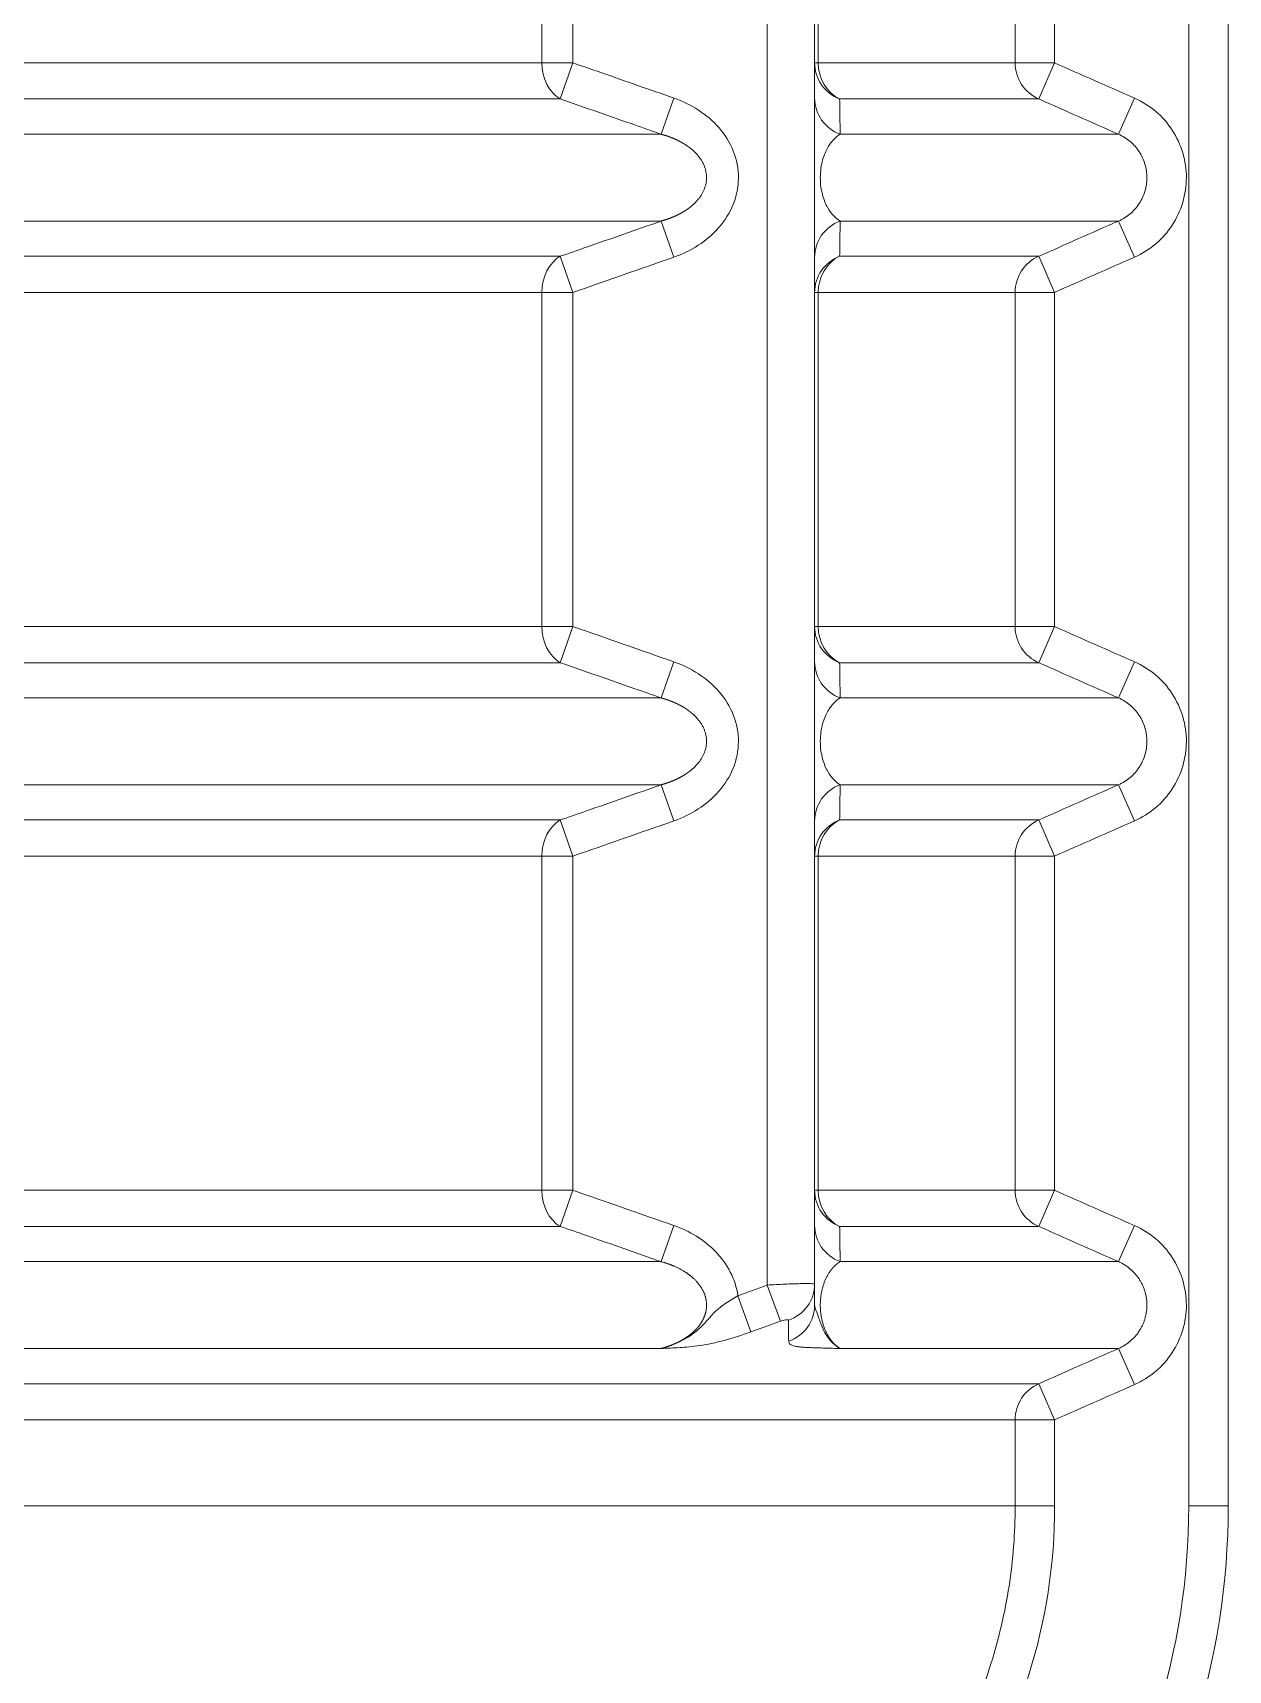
# Model space of a CAD drawing. Header units: millimetres. Extents: x 4664 to 8864, y -38 to 2932.
# Drawn here: x 8289.2 to 8328.7, y 1702.1 to 1756.3 of the extents above; entities that cross this region are included whole.
import ezdxf

# ---------------------------------------------------------------- set-up
doc = ezdxf.new("R2010")
doc.units = ezdxf.units.MM

msp = doc.modelspace()

# ---------------------------------------------------------------- linework, layer by layer
at = {"lineweight": 5}
for p, q in [((8327.424, 1707.535), (8327.424, 1870.016)), ((8328.73, 1870.016), (8328.73, 1707.535)), ((8313.483, 1862.708), (8313.483, 1714.842)), ((8315.05, 1714.873), (8315.05, 1862.677)), ((8306.03, 1755.274), (8306.03, 1766.33)), ((8307.049, 1766.33), (8307.049, 1755.274)), ((8315.17, 1766.33), (8315.17, 1755.274)), ((8321.683, 1755.274), (8321.683, 1766.33)), ((8322.988, 1766.33), (8322.988, 1755.274)), ((8307.049, 1755.274), (8270.05, 1755.274)), ((8306.637, 1754.08), (8307.049, 1755.274)), ((8322.988, 1755.274), (8315.05, 1755.274)), ((8322.988, 1755.274), (8322.461, 1754.08)), ((8270.267, 1754.08), (8306.637, 1754.08)), ((8309.972, 1752.914), (8310.393, 1754.109)), ((8322.461, 1754.08), (8315.877, 1754.08)), ((8325.629, 1754.109), (8325.102, 1752.914)), ((8258.049, 1752.914), (8309.972, 1752.914)), ((8315.894, 1752.914), (8325.102, 1752.914)), ((8253.688, 1750.041), (8309.972, 1750.041)), ((8309.972, 1750.041), (8310.393, 1748.847)), ((8315.894, 1750.041), (8325.102, 1750.041)), ((8325.629, 1748.847), (8325.102, 1750.041)), ((8306.637, 1748.876), (8254.662, 1748.876)), ((8306.637, 1748.876), (8307.049, 1747.682)), ((8315.877, 1748.876), (8322.461, 1748.876)), ((8322.988, 1747.682), (8322.461, 1748.876)), ((8253.468, 1747.682), (8307.049, 1747.682)), ((8306.03, 1736.626), (8306.03, 1747.682)), ((8307.049, 1747.682), (8307.049, 1736.626)), ((8322.988, 1747.682), (8315.05, 1747.682)), ((8315.17, 1747.682), (8315.17, 1736.626)), ((8321.683, 1736.626), (8321.683, 1747.682)), ((8322.988, 1747.682), (8322.988, 1736.626)), ((8253.468, 1736.626), (8307.049, 1736.626)), ((8306.637, 1735.431), (8307.049, 1736.626)), ((8322.988, 1736.626), (8315.05, 1736.626)), ((8322.988, 1736.626), (8322.461, 1735.431)), ((8254.662, 1735.431), (8306.637, 1735.431)), ((8309.972, 1734.266), (8310.393, 1735.46)), ((8322.461, 1735.431), (8315.877, 1735.431)), ((8325.629, 1735.46), (8325.102, 1734.266)), ((8253.688, 1734.266), (8309.972, 1734.266)), ((8315.894, 1734.266), (8325.102, 1734.266)), ((8253.688, 1731.393), (8309.972, 1731.393)), ((8309.972, 1731.393), (8310.393, 1730.198)), ((8315.894, 1731.393), (8325.102, 1731.393)), ((8325.629, 1730.198), (8325.102, 1731.393)), ((8306.637, 1730.228), (8254.662, 1730.228)), ((8306.637, 1730.228), (8307.049, 1729.033)), ((8315.877, 1730.228), (8322.461, 1730.228)), ((8322.988, 1729.033), (8322.461, 1730.228)), ((8307.049, 1729.033), (8253.468, 1729.033)), ((8306.03, 1717.977), (8306.03, 1729.033)), ((8307.049, 1729.033), (8307.049, 1717.977)), ((8322.988, 1729.033), (8315.05, 1729.033)), ((8315.17, 1729.033), (8315.17, 1717.977)), ((8321.683, 1717.977), (8321.683, 1729.033)), ((8322.988, 1729.033), (8322.988, 1717.977)), ((8307.049, 1717.977), (8253.429, 1717.977)), ((8306.637, 1716.782), (8307.049, 1717.977)), ((8322.988, 1717.977), (8315.05, 1717.977)), ((8322.988, 1717.977), (8322.461, 1716.782)), ((8306.637, 1716.782), (8254.7, 1716.782)), ((8309.972, 1715.617), (8310.393, 1716.812)), ((8315.877, 1716.782), (8322.461, 1716.782)), ((8325.629, 1716.812), (8325.102, 1715.617)), ((8254.563, 1715.617), (8309.972, 1715.617)), ((8315.894, 1715.617), (8325.102, 1715.617)), ((8312.943, 1713.292), (8312.509, 1714.487)), ((8313.919, 1713.647), (8313.483, 1714.842)), ((8257.877, 1712.744), (8309.972, 1712.744)), ((8315.894, 1712.744), (8325.102, 1712.744)), ((8325.629, 1711.55), (8325.102, 1712.744)), ((8322.461, 1711.579), (8261.691, 1711.579)), ((8322.988, 1710.384), (8322.461, 1711.579)), ((8260.794, 1710.384), (8322.988, 1710.384)), ((8321.683, 1707.535), (8321.683, 1710.384)), ((8322.988, 1710.384), (8322.988, 1707.535)), ((8322.988, 1707.535), (8260.794, 1707.535)), ((8327.424, 1707.535), (8328.73, 1707.535))]:
    msp.add_line(p, q, dxfattribs=at)
for radius in [23.071, 24.377]:
    msp.add_arc((8304.353, 1707.535), radius, 290.0316, 0, dxfattribs=at)
at = {"lineweight": 5, "extrusion": (0, 0, -1)}
for centre, major_axis, ratio, start_param, end_param in [((8307.049, 1755.274), (0, 1.306), 0.780444, 3.557424, 4.712389), ((8316.356, 1755.274), (-1.306, 0), 0.98331, 5.087935, 6.283185), ((8316.356, 1755.274), (0, -1.306), 0.907984, 0.415831, 1.570796), ((8322.988, 1755.274), (0, -1.306), 0.998861, 0.415831, 1.570796), ((8316.356, 1754.109), (-1.306, 0), 0.978111, 5.074213, 6.283185), ((8316.356, 1748.847), (-1.306, 0), 0.978111, 0, 1.208972), ((8307.049, 1747.682), (0, 1.306), 0.780444, 4.712389, 5.867354), ((8316.356, 1747.682), (-1.306, 0), 0.98331, 0, 1.19525), ((8316.356, 1747.682), (0, -1.306), 0.907984, 1.570796, 2.725761), ((8322.988, 1747.682), (0, -1.306), 0.998861, 1.570796, 2.725761), ((8307.049, 1736.626), (0, 1.306), 0.780444, 3.557424, 4.712389), ((8316.356, 1736.626), (-1.306, 0), 0.98331, 5.087935, 6.283185), ((8316.356, 1736.626), (0, -1.306), 0.907984, 0.415831, 1.570796), ((8322.988, 1736.626), (0, -1.306), 0.998861, 0.415831, 1.570796), ((8316.356, 1735.46), (-1.306, 0), 0.978111, 5.074213, 6.283185), ((8316.356, 1730.198), (-1.306, 0), 0.978111, 0, 1.208972), ((8307.049, 1729.033), (0, 1.306), 0.780444, 4.712389, 5.867354), ((8316.356, 1729.033), (-1.306, 0), 0.98331, 0, 1.19525), ((8316.356, 1729.033), (0, -1.306), 0.907984, 1.570796, 2.725761), ((8322.988, 1729.033), (0, -1.306), 0.998861, 1.570796, 2.725761), ((8307.049, 1717.977), (0, -1.306), 0.780444, 0.415831, 1.570796), ((8316.356, 1717.977), (-1.306, 0), 0.98331, 5.087935, 6.283185), ((8316.356, 1717.977), (0, 1.306), 0.907984, 3.557424, 4.712389), ((8322.988, 1717.977), (0, 1.306), 0.998861, 3.557424, 4.712389), ((8316.356, 1716.812), (-1.306, 0), 0.978111, 5.074213, 6.283185), ((8313.744, 1714.873), (-1.306, 0), 0.971, 3.141593, 4.370438), ((8313.744, 1714.179), (-1.306, 0), 0.973612, 3.141593, 4.362978), ((8322.988, 1710.384), (0, 1.306), 0.998861, 4.712389, 5.867354)]:
    msp.add_ellipse(centre, major_axis=major_axis, ratio=ratio, start_param=start_param, end_param=end_param, dxfattribs=at)
at = {"lineweight": 5}
for points in [[(8310.393, 1754.109), (8309.279, 1754.501), (8308.165, 1754.89), (8307.049, 1755.274)], [(8322.988, 1755.274), (8323.868, 1754.886), (8324.749, 1754.498), (8325.629, 1754.109)], [(8325.102, 1752.914), (8324.222, 1753.303), (8323.341, 1753.691), (8322.461, 1754.08)], [(8322.461, 1748.876), (8323.341, 1749.265), (8324.222, 1749.653), (8325.102, 1750.041)], [(8307.049, 1747.682), (8308.165, 1748.066), (8309.279, 1748.455), (8310.393, 1748.847)], [(8325.629, 1748.847), (8324.749, 1748.458), (8323.868, 1748.07), (8322.988, 1747.682)], [(8310.393, 1735.46), (8309.279, 1735.853), (8308.165, 1736.241), (8307.049, 1736.626)], [(8322.988, 1736.626), (8323.868, 1736.237), (8324.749, 1735.849), (8325.629, 1735.46)], [(8325.102, 1734.266), (8324.222, 1734.654), (8323.341, 1735.043), (8322.461, 1735.431)], [(8322.461, 1730.228), (8323.341, 1730.616), (8324.222, 1731.004), (8325.102, 1731.393)], [(8307.049, 1729.033), (8308.165, 1729.418), (8309.279, 1729.806), (8310.393, 1730.198)], [(8325.629, 1730.198), (8324.749, 1729.81), (8323.868, 1729.421), (8322.988, 1729.033)], [(8307.049, 1717.977), (8308.165, 1717.592), (8309.279, 1717.204), (8310.393, 1716.812)], [(8325.629, 1716.812), (8324.749, 1717.2), (8323.868, 1717.589), (8322.988, 1717.977)], [(8322.461, 1716.782), (8323.341, 1716.394), (8324.222, 1716.006), (8325.102, 1715.617)], [(8312.509, 1714.487), (8312.834, 1714.605), (8313.158, 1714.723), (8313.483, 1714.842)], [(8315.05, 1714.873), (8315.05, 1714.636), (8315.05, 1714.405), (8315.05, 1714.179)], [(8313.919, 1713.647), (8313.594, 1713.529), (8313.269, 1713.41), (8312.943, 1713.292)], [(8325.102, 1712.744), (8324.222, 1712.356), (8323.341, 1711.967), (8322.461, 1711.579)], [(8322.988, 1710.384), (8323.868, 1710.773), (8324.749, 1711.161), (8325.629, 1711.55)]]:
    msp.add_open_spline(points, degree=3, dxfattribs=at)
for points, knots in [([(8306.637, 1754.08), (8307.46, 1753.795), (8308.282, 1753.509), (8309.393, 1753.119), (8309.683, 1753.017), (8309.972, 1752.914)], [0, 0, 0, 0, 0.739335, 0.739335, 1, 1, 1, 1]), ([(8310.393, 1748.847), (8310.678, 1748.947), (8310.948, 1749.077), (8311.452, 1749.403), (8311.686, 1749.601), (8312.079, 1750.053), (8312.244, 1750.313), (8312.466, 1750.867), (8312.528, 1751.17), (8312.53, 1751.77), (8312.471, 1752.073), (8312.25, 1752.632), (8312.087, 1752.893), (8311.692, 1753.349), (8311.459, 1753.547), (8310.954, 1753.875), (8310.679, 1754.008), (8310.393, 1754.109)], [0, 0, 0, 0, 0.125, 0.125, 0.25, 0.25, 0.375, 0.375, 0.5, 0.5, 0.625, 0.625, 0.75, 0.75, 0.875, 0.875, 1, 1, 1, 1]), ([(8325.629, 1754.109), (8326.141, 1753.883), (8326.576, 1753.513), (8327.182, 1752.583), (8327.346, 1752.028), (8327.345, 1750.926), (8327.18, 1750.369), (8326.727, 1749.675), (8326.542, 1749.465), (8326.118, 1749.106), (8325.885, 1748.96), (8325.629, 1748.847)], [0, 0, 0, 0, 0.25, 0.25, 0.5, 0.5, 0.75, 0.75, 0.875, 0.875, 1, 1, 1, 1]), ([(8309.972, 1752.914), (8309.975, 1752.914), (8309.981, 1752.912), (8309.989, 1752.91), (8309.998, 1752.907), (8310.006, 1752.905), (8310.015, 1752.903), (8310.023, 1752.9), (8310.032, 1752.898), (8310.04, 1752.895), (8310.049, 1752.893), (8310.057, 1752.89), (8310.065, 1752.888), (8310.074, 1752.885), (8310.082, 1752.883), (8310.09, 1752.88), (8310.099, 1752.877), (8310.107, 1752.875), (8310.115, 1752.872), (8310.123, 1752.87), (8310.131, 1752.867), (8310.139, 1752.864), (8310.148, 1752.862), (8310.156, 1752.859), (8310.164, 1752.856), (8310.172, 1752.854), (8310.18, 1752.851), (8310.188, 1752.848), (8310.196, 1752.845), (8310.204, 1752.843), (8310.212, 1752.84), (8310.219, 1752.837), (8310.227, 1752.834), (8310.235, 1752.831), (8310.243, 1752.828), (8310.251, 1752.826), (8310.258, 1752.823), (8310.266, 1752.82), (8310.274, 1752.817), (8310.282, 1752.814), (8310.289, 1752.811), (8310.297, 1752.808), (8310.304, 1752.805), (8310.312, 1752.802), (8310.32, 1752.799), (8310.327, 1752.796), (8310.335, 1752.793), (8310.342, 1752.79), (8310.349, 1752.787), (8310.357, 1752.784), (8310.364, 1752.781), (8310.372, 1752.778), (8310.379, 1752.775), (8310.386, 1752.772), (8310.394, 1752.769), (8310.401, 1752.765), (8310.408, 1752.762), (8310.415, 1752.759), (8310.422, 1752.756), (8310.43, 1752.753), (8310.437, 1752.75), (8310.444, 1752.746), (8310.451, 1752.743), (8310.458, 1752.74), (8310.465, 1752.737), (8310.472, 1752.734), (8310.479, 1752.73), (8310.486, 1752.727), (8310.493, 1752.724), (8310.5, 1752.72), (8310.507, 1752.717), (8310.513, 1752.714), (8310.52, 1752.71), (8310.527, 1752.707), (8310.534, 1752.704), (8310.541, 1752.7), (8310.547, 1752.697), (8310.554, 1752.694), (8310.561, 1752.69), (8310.567, 1752.687), (8310.574, 1752.683), (8310.58, 1752.68), (8310.587, 1752.677), (8310.593, 1752.673), (8310.6, 1752.67), (8310.606, 1752.666), (8310.613, 1752.663), (8310.619, 1752.659), (8310.626, 1752.656), (8310.632, 1752.652), (8310.638, 1752.649), (8310.645, 1752.645), (8310.651, 1752.642), (8310.657, 1752.638), (8310.663, 1752.635), (8310.67, 1752.631), (8310.676, 1752.628), (8310.682, 1752.624), (8310.688, 1752.62), (8310.694, 1752.617), (8310.7, 1752.613), (8310.706, 1752.61), (8310.712, 1752.606), (8310.718, 1752.602), (8310.724, 1752.599), (8310.73, 1752.595), (8310.736, 1752.591), (8310.742, 1752.588), (8310.748, 1752.584), (8310.754, 1752.58), (8310.76, 1752.577), (8310.765, 1752.573), (8310.771, 1752.569), (8310.777, 1752.566), (8310.783, 1752.562), (8310.788, 1752.558), (8310.794, 1752.555), (8310.8, 1752.551), (8310.805, 1752.547), (8310.811, 1752.543), (8310.816, 1752.54), (8310.822, 1752.536), (8310.827, 1752.532), (8310.833, 1752.528), (8310.838, 1752.525), (8310.844, 1752.521), (8310.849, 1752.517), (8310.854, 1752.513), (8310.86, 1752.509), (8310.865, 1752.506), (8310.87, 1752.502), (8310.875, 1752.498), (8310.881, 1752.494), (8310.886, 1752.49), (8310.891, 1752.486), (8310.896, 1752.483), (8310.901, 1752.479), (8310.906, 1752.475), (8310.912, 1752.471), (8310.917, 1752.467), (8310.922, 1752.463), (8310.927, 1752.459), (8310.932, 1752.455), (8310.936, 1752.452), (8310.941, 1752.448), (8310.946, 1752.444), (8310.951, 1752.44), (8310.988, 1752.41), (8311.054, 1752.353), (8311.142, 1752.263), (8311.22, 1752.171), (8311.288, 1752.076), (8311.346, 1751.979), (8311.393, 1751.881), (8311.43, 1751.781), (8311.456, 1751.68), (8311.471, 1751.579), (8311.476, 1751.481), (8311.472, 1751.386), (8311.459, 1751.294), (8311.437, 1751.202), (8311.407, 1751.111), (8311.368, 1751.021), (8311.32, 1750.931), (8311.264, 1750.844), (8311.199, 1750.758), (8311.125, 1750.675), (8311.043, 1750.594), (8310.981, 1750.54), (8310.944, 1750.51), (8310.934, 1750.503), (8310.925, 1750.495), (8310.915, 1750.488), (8310.905, 1750.48), (8310.895, 1750.473), (8310.885, 1750.465), (8310.875, 1750.458), (8310.865, 1750.45), (8310.855, 1750.443), (8310.844, 1750.436), (8310.834, 1750.428), (8310.823, 1750.421), (8310.812, 1750.414), (8310.802, 1750.406), (8310.791, 1750.399), (8310.78, 1750.392), (8310.769, 1750.385), (8310.757, 1750.378), (8310.746, 1750.371), (8310.735, 1750.363), (8310.723, 1750.356), (8310.712, 1750.349), (8310.7, 1750.342), (8310.688, 1750.335), (8310.676, 1750.328), (8310.664, 1750.322), (8310.652, 1750.315), (8310.64, 1750.308), (8310.628, 1750.301), (8310.615, 1750.294), (8310.603, 1750.288), (8310.59, 1750.281), (8310.577, 1750.274), (8310.565, 1750.268), (8310.552, 1750.261), (8310.539, 1750.254), (8310.526, 1750.248), (8310.512, 1750.242), (8310.499, 1750.235), (8310.486, 1750.229), (8310.472, 1750.222), (8310.459, 1750.216), (8310.445, 1750.21), (8310.431, 1750.204), (8310.417, 1750.198), (8310.403, 1750.191), (8310.389, 1750.185), (8310.375, 1750.179), (8310.361, 1750.173), (8310.346, 1750.167), (8310.332, 1750.162), (8310.317, 1750.156), (8310.302, 1750.15), (8310.288, 1750.144), (8310.273, 1750.139), (8310.258, 1750.133), (8310.243, 1750.127), (8310.228, 1750.122), (8310.212, 1750.116), (8310.197, 1750.111), (8310.182, 1750.106), (8310.166, 1750.1), (8310.15, 1750.095), (8310.135, 1750.09), (8310.119, 1750.085), (8310.103, 1750.08), (8310.087, 1750.075), (8310.071, 1750.07), (8310.054, 1750.065), (8310.038, 1750.06), (8310.022, 1750.055), (8310.005, 1750.051), (8309.989, 1750.046), (8309.978, 1750.043), (8309.972, 1750.041)], [0, 0, 0, 0, 0.002039, 0.004073, 0.006102, 0.008127, 0.010147, 0.012163, 0.014174, 0.016181, 0.018183, 0.020181, 0.022174, 0.024162, 0.026146, 0.028125, 0.0301, 0.03207, 0.034036, 0.035997, 0.037953, 0.039905, 0.041852, 0.043795, 0.045733, 0.047667, 0.049596, 0.051521, 0.053441, 0.055357, 0.057268, 0.059174, 0.061076, 0.062974, 0.064867, 0.066755, 0.068639, 0.070518, 0.072393, 0.074263, 0.076129, 0.07799, 0.079847, 0.081699, 0.083547, 0.08539, 0.087229, 0.089063, 0.090893, 0.092718, 0.094539, 0.096355, 0.098167, 0.099974, 0.101777, 0.103575, 0.105369, 0.107158, 0.108943, 0.110723, 0.112499, 0.11427, 0.116037, 0.1178, 0.119558, 0.121311, 0.12306, 0.124805, 0.126545, 0.128281, 0.130012, 0.131739, 0.133461, 0.135179, 0.136892, 0.138601, 0.140306, 0.142006, 0.143702, 0.145393, 0.14708, 0.148763, 0.150441, 0.152114, 0.153784, 0.155449, 0.157109, 0.158765, 0.160417, 0.162064, 0.163707, 0.165345, 0.16698, 0.168609, 0.170235, 0.171856, 0.173472, 0.175085, 0.176693, 0.178296, 0.179895, 0.18149, 0.183081, 0.184667, 0.186249, 0.187826, 0.189399, 0.190968, 0.192533, 0.194093, 0.195649, 0.197201, 0.198748, 0.200291, 0.20183, 0.203364, 0.204894, 0.20642, 0.207942, 0.209459, 0.210972, 0.212481, 0.213985, 0.215485, 0.216982, 0.218473, 0.219961, 0.221444, 0.222923, 0.224398, 0.225869, 0.227335, 0.228797, 0.230255, 0.231709, 0.233159, 0.234604, 0.236045, 0.237482, 0.238915, 0.240344, 0.241769, 0.243189, 0.244605, 0.246018, 0.247426, 0.248829, 0.250229, 0.279528, 0.307612, 0.334557, 0.360447, 0.385382, 0.40947, 0.432836, 0.455616, 0.477954, 0.500009, 0.520088, 0.540394, 0.561045, 0.582154, 0.603826, 0.626159, 0.64924, 0.673149, 0.697957, 0.723726, 0.750512, 0.753234, 0.755971, 0.758723, 0.761492, 0.764276, 0.767076, 0.769891, 0.772722, 0.77557, 0.778433, 0.781312, 0.784207, 0.787118, 0.790045, 0.792989, 0.795948, 0.798924, 0.801915, 0.804923, 0.807948, 0.810988, 0.814045, 0.817118, 0.820208, 0.823313, 0.826436, 0.829575, 0.83273, 0.835902, 0.83909, 0.842295, 0.845516, 0.848754, 0.852009, 0.85528, 0.858568, 0.861873, 0.865195, 0.868533, 0.871888, 0.875259, 0.878648, 0.882053, 0.885475, 0.888914, 0.89237, 0.895843, 0.899333, 0.902839, 0.906363, 0.909903, 0.913461, 0.917035, 0.920627, 0.924235, 0.927861, 0.931504, 0.935163, 0.93884, 0.942534, 0.946245, 0.949973, 0.953718, 0.95748, 0.96126, 0.965056, 0.96887, 0.972701, 0.976549, 0.980415, 0.984297, 0.988197, 0.992114, 0.996048, 1, 1, 1, 1]), ([(8315.894, 1752.914), (8315.822, 1752.87), (8315.752, 1752.815), (8315.649, 1752.708), (8315.615, 1752.668), (8315.548, 1752.579), (8315.515, 1752.529), (8315.452, 1752.419), (8315.422, 1752.358), (8315.364, 1752.222), (8315.338, 1752.146), (8315.292, 1751.982), (8315.272, 1751.89), (8315.245, 1751.693), (8315.237, 1751.586), (8315.237, 1751.375), (8315.244, 1751.268), (8315.272, 1751.071), (8315.291, 1750.978), (8315.337, 1750.812), (8315.364, 1750.736), (8315.421, 1750.6), (8315.451, 1750.539), (8315.545, 1750.374), (8315.613, 1750.285), (8315.752, 1750.141), (8315.822, 1750.085), (8315.894, 1750.041)], [0, 0, 0, 0, 0.125, 0.125, 0.1875, 0.1875, 0.25, 0.25, 0.3125, 0.3125, 0.375, 0.375, 0.4375, 0.4375, 0.5, 0.5, 0.5625, 0.5625, 0.625, 0.625, 0.6875, 0.6875, 0.75, 0.75, 0.875, 0.875, 1, 1, 1, 1]), ([(8325.102, 1750.041), (8325.242, 1750.103), (8325.37, 1750.183), (8325.543, 1750.33), (8325.598, 1750.384), (8325.698, 1750.497), (8325.744, 1750.557), (8325.826, 1750.683), (8325.864, 1750.75), (8325.927, 1750.887), (8325.954, 1750.958), (8326.018, 1751.174), (8326.041, 1751.327), (8326.041, 1751.553), (8326.035, 1751.628), (8326.014, 1751.778), (8325.997, 1751.853), (8325.954, 1751.997), (8325.928, 1752.068), (8325.864, 1752.204), (8325.827, 1752.272), (8325.703, 1752.462), (8325.603, 1752.575), (8325.37, 1752.773), (8325.242, 1752.853), (8325.102, 1752.914)], [0, 0, 0, 0, 0.125, 0.125, 0.1875, 0.1875, 0.25, 0.25, 0.3125, 0.3125, 0.375, 0.375, 0.5, 0.5, 0.5625, 0.5625, 0.625, 0.625, 0.6875, 0.6875, 0.75, 0.75, 0.875, 0.875, 1, 1, 1, 1]), ([(8309.972, 1750.041), (8309.151, 1749.752), (8308.329, 1749.464), (8307.217, 1749.077), (8306.927, 1748.976), (8306.637, 1748.876)], [0, 0, 0, 0, 0.739335, 0.739335, 1, 1, 1, 1]), ([(8306.637, 1735.431), (8307.46, 1735.147), (8308.282, 1734.86), (8309.393, 1734.47), (8309.683, 1734.368), (8309.972, 1734.266)], [0, 0, 0, 0, 0.739335, 0.739335, 1, 1, 1, 1]), ([(8310.393, 1730.198), (8310.678, 1730.299), (8310.948, 1730.429), (8311.452, 1730.755), (8311.686, 1730.952), (8312.079, 1731.404), (8312.244, 1731.665), (8312.466, 1732.218), (8312.528, 1732.522), (8312.53, 1733.121), (8312.471, 1733.425), (8312.25, 1733.984), (8312.087, 1734.245), (8311.692, 1734.701), (8311.459, 1734.898), (8310.954, 1735.227), (8310.679, 1735.36), (8310.393, 1735.46)], [0, 0, 0, 0, 0.125, 0.125, 0.25, 0.25, 0.375, 0.375, 0.5, 0.5, 0.625, 0.625, 0.75, 0.75, 0.875, 0.875, 1, 1, 1, 1]), ([(8325.629, 1735.46), (8326.141, 1735.235), (8326.576, 1734.864), (8327.182, 1733.934), (8327.346, 1733.38), (8327.345, 1732.277), (8327.18, 1731.72), (8326.727, 1731.026), (8326.542, 1730.817), (8326.118, 1730.457), (8325.885, 1730.311), (8325.629, 1730.198)], [0, 0, 0, 0, 0.25, 0.25, 0.5, 0.5, 0.75, 0.75, 0.875, 0.875, 1, 1, 1, 1]), ([(8309.972, 1734.266), (8309.975, 1734.265), (8309.981, 1734.264), (8309.989, 1734.261), (8309.998, 1734.259), (8310.006, 1734.256), (8310.015, 1734.254), (8310.023, 1734.252), (8310.032, 1734.249), (8310.04, 1734.247), (8310.049, 1734.244), (8310.057, 1734.242), (8310.065, 1734.239), (8310.074, 1734.237), (8310.082, 1734.234), (8310.09, 1734.231), (8310.099, 1734.229), (8310.107, 1734.226), (8310.115, 1734.224), (8310.123, 1734.221), (8310.131, 1734.218), (8310.139, 1734.216), (8310.148, 1734.213), (8310.156, 1734.21), (8310.164, 1734.208), (8310.172, 1734.205), (8310.18, 1734.202), (8310.188, 1734.199), (8310.196, 1734.197), (8310.204, 1734.194), (8310.212, 1734.191), (8310.219, 1734.188), (8310.227, 1734.186), (8310.235, 1734.183), (8310.243, 1734.18), (8310.251, 1734.177), (8310.258, 1734.174), (8310.266, 1734.171), (8310.274, 1734.168), (8310.282, 1734.165), (8310.289, 1734.162), (8310.297, 1734.16), (8310.304, 1734.157), (8310.312, 1734.154), (8310.32, 1734.151), (8310.327, 1734.148), (8310.335, 1734.145), (8310.342, 1734.142), (8310.349, 1734.139), (8310.357, 1734.135), (8310.364, 1734.132), (8310.372, 1734.129), (8310.379, 1734.126), (8310.386, 1734.123), (8310.394, 1734.12), (8310.401, 1734.117), (8310.408, 1734.114), (8310.415, 1734.111), (8310.422, 1734.107), (8310.43, 1734.104), (8310.437, 1734.101), (8310.444, 1734.098), (8310.451, 1734.095), (8310.458, 1734.091), (8310.465, 1734.088), (8310.472, 1734.085), (8310.479, 1734.082), (8310.486, 1734.078), (8310.493, 1734.075), (8310.5, 1734.072), (8310.507, 1734.069), (8310.513, 1734.065), (8310.52, 1734.062), (8310.527, 1734.059), (8310.534, 1734.055), (8310.541, 1734.052), (8310.547, 1734.048), (8310.554, 1734.045), (8310.561, 1734.042), (8310.567, 1734.038), (8310.574, 1734.035), (8310.58, 1734.031), (8310.587, 1734.028), (8310.593, 1734.025), (8310.6, 1734.021), (8310.606, 1734.018), (8310.613, 1734.014), (8310.619, 1734.011), (8310.626, 1734.007), (8310.632, 1734.004), (8310.638, 1734), (8310.645, 1733.997), (8310.651, 1733.993), (8310.657, 1733.99), (8310.663, 1733.986), (8310.67, 1733.983), (8310.676, 1733.979), (8310.682, 1733.975), (8310.688, 1733.972), (8310.694, 1733.968), (8310.7, 1733.965), (8310.706, 1733.961), (8310.712, 1733.957), (8310.718, 1733.954), (8310.724, 1733.95), (8310.73, 1733.947), (8310.736, 1733.943), (8310.742, 1733.939), (8310.748, 1733.936), (8310.754, 1733.932), (8310.76, 1733.928), (8310.765, 1733.924), (8310.771, 1733.921), (8310.777, 1733.917), (8310.783, 1733.913), (8310.788, 1733.91), (8310.794, 1733.906), (8310.8, 1733.902), (8310.805, 1733.898), (8310.811, 1733.895), (8310.816, 1733.891), (8310.822, 1733.887), (8310.827, 1733.883), (8310.833, 1733.88), (8310.838, 1733.876), (8310.844, 1733.872), (8310.849, 1733.868), (8310.854, 1733.865), (8310.86, 1733.861), (8310.865, 1733.857), (8310.87, 1733.853), (8310.875, 1733.849), (8310.881, 1733.845), (8310.886, 1733.842), (8310.891, 1733.838), (8310.896, 1733.834), (8310.901, 1733.83), (8310.906, 1733.826), (8310.912, 1733.822), (8310.917, 1733.818), (8310.922, 1733.815), (8310.927, 1733.811), (8310.932, 1733.807), (8310.936, 1733.803), (8310.941, 1733.799), (8310.946, 1733.795), (8310.951, 1733.791), (8310.988, 1733.761), (8311.054, 1733.704), (8311.142, 1733.615), (8311.22, 1733.522), (8311.288, 1733.428), (8311.346, 1733.331), (8311.393, 1733.232), (8311.43, 1733.132), (8311.456, 1733.031), (8311.471, 1732.93), (8311.476, 1732.832), (8311.472, 1732.737), (8311.459, 1732.645), (8311.437, 1732.554), (8311.407, 1732.462), (8311.368, 1732.372), (8311.32, 1732.283), (8311.264, 1732.195), (8311.199, 1732.11), (8311.125, 1732.026), (8311.043, 1731.945), (8310.981, 1731.892), (8310.944, 1731.862), (8310.934, 1731.854), (8310.925, 1731.847), (8310.915, 1731.839), (8310.905, 1731.832), (8310.895, 1731.824), (8310.885, 1731.817), (8310.875, 1731.809), (8310.865, 1731.802), (8310.855, 1731.794), (8310.844, 1731.787), (8310.834, 1731.78), (8310.823, 1731.772), (8310.812, 1731.765), (8310.802, 1731.758), (8310.791, 1731.751), (8310.78, 1731.743), (8310.769, 1731.736), (8310.757, 1731.729), (8310.746, 1731.722), (8310.735, 1731.715), (8310.723, 1731.708), (8310.712, 1731.701), (8310.7, 1731.694), (8310.688, 1731.687), (8310.676, 1731.68), (8310.664, 1731.673), (8310.652, 1731.666), (8310.64, 1731.659), (8310.628, 1731.652), (8310.615, 1731.646), (8310.603, 1731.639), (8310.59, 1731.632), (8310.577, 1731.626), (8310.565, 1731.619), (8310.552, 1731.612), (8310.539, 1731.606), (8310.526, 1731.599), (8310.512, 1731.593), (8310.499, 1731.586), (8310.486, 1731.58), (8310.472, 1731.574), (8310.459, 1731.567), (8310.445, 1731.561), (8310.431, 1731.555), (8310.417, 1731.549), (8310.403, 1731.543), (8310.389, 1731.537), (8310.375, 1731.531), (8310.361, 1731.525), (8310.346, 1731.519), (8310.332, 1731.513), (8310.317, 1731.507), (8310.302, 1731.501), (8310.288, 1731.496), (8310.273, 1731.49), (8310.258, 1731.484), (8310.243, 1731.479), (8310.228, 1731.473), (8310.212, 1731.468), (8310.197, 1731.462), (8310.182, 1731.457), (8310.166, 1731.452), (8310.15, 1731.446), (8310.135, 1731.441), (8310.119, 1731.436), (8310.103, 1731.431), (8310.087, 1731.426), (8310.071, 1731.421), (8310.054, 1731.416), (8310.038, 1731.411), (8310.022, 1731.407), (8310.005, 1731.402), (8309.989, 1731.397), (8309.978, 1731.394), (8309.972, 1731.393)], [0, 0, 0, 0, 0.002039, 0.004073, 0.006102, 0.008127, 0.010147, 0.012163, 0.014174, 0.016181, 0.018183, 0.020181, 0.022174, 0.024162, 0.026146, 0.028125, 0.0301, 0.03207, 0.034036, 0.035997, 0.037953, 0.039905, 0.041852, 0.043795, 0.045733, 0.047667, 0.049596, 0.051521, 0.053441, 0.055357, 0.057268, 0.059174, 0.061076, 0.062974, 0.064867, 0.066755, 0.068639, 0.070518, 0.072393, 0.074263, 0.076129, 0.07799, 0.079847, 0.081699, 0.083547, 0.08539, 0.087229, 0.089063, 0.090893, 0.092718, 0.094539, 0.096355, 0.098167, 0.099974, 0.101777, 0.103575, 0.105369, 0.107158, 0.108943, 0.110723, 0.112499, 0.11427, 0.116037, 0.1178, 0.119558, 0.121311, 0.12306, 0.124805, 0.126545, 0.128281, 0.130012, 0.131739, 0.133461, 0.135179, 0.136892, 0.138601, 0.140306, 0.142006, 0.143702, 0.145393, 0.14708, 0.148763, 0.150441, 0.152114, 0.153784, 0.155449, 0.157109, 0.158765, 0.160417, 0.162064, 0.163707, 0.165345, 0.16698, 0.168609, 0.170235, 0.171856, 0.173472, 0.175085, 0.176693, 0.178296, 0.179895, 0.18149, 0.183081, 0.184667, 0.186249, 0.187826, 0.189399, 0.190968, 0.192533, 0.194093, 0.195649, 0.197201, 0.198748, 0.200291, 0.20183, 0.203364, 0.204894, 0.20642, 0.207942, 0.209459, 0.210972, 0.212481, 0.213985, 0.215485, 0.216982, 0.218473, 0.219961, 0.221444, 0.222923, 0.224398, 0.225869, 0.227335, 0.228797, 0.230255, 0.231709, 0.233159, 0.234604, 0.236045, 0.237482, 0.238915, 0.240344, 0.241769, 0.243189, 0.244605, 0.246018, 0.247426, 0.248829, 0.250229, 0.279528, 0.307612, 0.334557, 0.360447, 0.385382, 0.40947, 0.432836, 0.455616, 0.477954, 0.500009, 0.520088, 0.540394, 0.561045, 0.582154, 0.603826, 0.626159, 0.64924, 0.673149, 0.697957, 0.723726, 0.750512, 0.753234, 0.755971, 0.758723, 0.761492, 0.764276, 0.767076, 0.769891, 0.772722, 0.77557, 0.778433, 0.781312, 0.784207, 0.787118, 0.790045, 0.792989, 0.795948, 0.798924, 0.801915, 0.804923, 0.807948, 0.810988, 0.814045, 0.817118, 0.820208, 0.823313, 0.826436, 0.829575, 0.83273, 0.835902, 0.83909, 0.842295, 0.845516, 0.848754, 0.852009, 0.85528, 0.858568, 0.861873, 0.865195, 0.868533, 0.871888, 0.875259, 0.878648, 0.882053, 0.885475, 0.888914, 0.89237, 0.895843, 0.899333, 0.902839, 0.906363, 0.909903, 0.913461, 0.917035, 0.920627, 0.924235, 0.927861, 0.931504, 0.935163, 0.93884, 0.942534, 0.946245, 0.949973, 0.953718, 0.95748, 0.96126, 0.965056, 0.96887, 0.972701, 0.976549, 0.980415, 0.984297, 0.988197, 0.992114, 0.996048, 1, 1, 1, 1]), ([(8315.894, 1734.266), (8315.822, 1734.222), (8315.752, 1734.166), (8315.649, 1734.059), (8315.615, 1734.02), (8315.548, 1733.93), (8315.515, 1733.881), (8315.452, 1733.77), (8315.422, 1733.709), (8315.364, 1733.573), (8315.338, 1733.498), (8315.292, 1733.333), (8315.272, 1733.241), (8315.245, 1733.044), (8315.237, 1732.938), (8315.237, 1732.726), (8315.244, 1732.62), (8315.272, 1732.422), (8315.291, 1732.33), (8315.337, 1732.163), (8315.364, 1732.088), (8315.421, 1731.951), (8315.451, 1731.89), (8315.545, 1731.725), (8315.613, 1731.636), (8315.752, 1731.493), (8315.822, 1731.437), (8315.894, 1731.393)], [0, 0, 0, 0, 0.125, 0.125, 0.1875, 0.1875, 0.25, 0.25, 0.3125, 0.3125, 0.375, 0.375, 0.4375, 0.4375, 0.5, 0.5, 0.5625, 0.5625, 0.625, 0.625, 0.6875, 0.6875, 0.75, 0.75, 0.875, 0.875, 1, 1, 1, 1]), ([(8325.102, 1731.393), (8325.242, 1731.454), (8325.37, 1731.534), (8325.543, 1731.681), (8325.598, 1731.735), (8325.698, 1731.848), (8325.744, 1731.908), (8325.826, 1732.034), (8325.864, 1732.101), (8325.927, 1732.239), (8325.954, 1732.309), (8326.018, 1732.526), (8326.041, 1732.678), (8326.041, 1732.904), (8326.035, 1732.979), (8326.014, 1733.129), (8325.997, 1733.204), (8325.954, 1733.349), (8325.928, 1733.419), (8325.864, 1733.556), (8325.827, 1733.623), (8325.703, 1733.813), (8325.603, 1733.926), (8325.37, 1734.124), (8325.242, 1734.204), (8325.102, 1734.266)], [0, 0, 0, 0, 0.125, 0.125, 0.1875, 0.1875, 0.25, 0.25, 0.3125, 0.3125, 0.375, 0.375, 0.5, 0.5, 0.5625, 0.5625, 0.625, 0.625, 0.6875, 0.6875, 0.75, 0.75, 0.875, 0.875, 1, 1, 1, 1]), ([(8309.972, 1731.393), (8309.151, 1731.103), (8308.329, 1730.815), (8307.217, 1730.428), (8306.927, 1730.328), (8306.637, 1730.228)], [0, 0, 0, 0, 0.739335, 0.739335, 1, 1, 1, 1]), ([(8309.972, 1715.617), (8309.151, 1715.907), (8308.329, 1716.195), (8307.217, 1716.582), (8306.927, 1716.682), (8306.637, 1716.782)], [0, 0, 0, 0, 0.739335, 0.739335, 1, 1, 1, 1]), ([(8310.393, 1716.812), (8310.655, 1716.72), (8310.903, 1716.603), (8311.371, 1716.314), (8311.591, 1716.14), (8312.163, 1715.546), (8312.436, 1715.037), (8312.509, 1714.487)], [0, 0, 0, 0, 0.25, 0.25, 0.5, 0.5, 1, 1, 1, 1]), ([(8315.894, 1715.617), (8315.894, 1715.622), (8315.893, 1715.632), (8315.893, 1715.647), (8315.893, 1715.662), (8315.893, 1715.676), (8315.893, 1715.691), (8315.892, 1715.706), (8315.892, 1715.72), (8315.892, 1715.735), (8315.892, 1715.749), (8315.892, 1715.764), (8315.891, 1715.778), (8315.891, 1715.793), (8315.891, 1715.807), (8315.891, 1715.822), (8315.891, 1715.836), (8315.89, 1715.851), (8315.89, 1715.865), (8315.89, 1715.879), (8315.89, 1715.894), (8315.89, 1715.908), (8315.889, 1715.922), (8315.889, 1715.937), (8315.889, 1715.951), (8315.889, 1715.965), (8315.889, 1715.979), (8315.888, 1715.993), (8315.888, 1716.007), (8315.888, 1716.022), (8315.888, 1716.036), (8315.888, 1716.05), (8315.887, 1716.064), (8315.887, 1716.078), (8315.887, 1716.092), (8315.887, 1716.106), (8315.887, 1716.119), (8315.886, 1716.133), (8315.886, 1716.147), (8315.886, 1716.161), (8315.886, 1716.175), (8315.886, 1716.189), (8315.885, 1716.202), (8315.885, 1716.216), (8315.885, 1716.23), (8315.885, 1716.244), (8315.885, 1716.257), (8315.884, 1716.271), (8315.884, 1716.284), (8315.884, 1716.298), (8315.884, 1716.312), (8315.884, 1716.325), (8315.883, 1716.339), (8315.883, 1716.352), (8315.883, 1716.366), (8315.883, 1716.379), (8315.883, 1716.392), (8315.883, 1716.406), (8315.882, 1716.419), (8315.882, 1716.432), (8315.882, 1716.446), (8315.882, 1716.459), (8315.882, 1716.472), (8315.881, 1716.485), (8315.881, 1716.499), (8315.881, 1716.512), (8315.881, 1716.525), (8315.881, 1716.538), (8315.88, 1716.551), (8315.88, 1716.564), (8315.88, 1716.577), (8315.88, 1716.59), (8315.88, 1716.603), (8315.879, 1716.616), (8315.879, 1716.629), (8315.879, 1716.642), (8315.879, 1716.655), (8315.879, 1716.668), (8315.878, 1716.681), (8315.878, 1716.693), (8315.878, 1716.706), (8315.878, 1716.719), (8315.878, 1716.732), (8315.878, 1716.744), (8315.877, 1716.757), (8315.877, 1716.77), (8315.877, 1716.778), (8315.877, 1716.782)], [0, 0, 0, 0, 0.011921, 0.023839, 0.035752, 0.047661, 0.059566, 0.071468, 0.083365, 0.095258, 0.107147, 0.119033, 0.130914, 0.142792, 0.154665, 0.166535, 0.178401, 0.190263, 0.202121, 0.213975, 0.225826, 0.237672, 0.249515, 0.261354, 0.273189, 0.28502, 0.296847, 0.308671, 0.320491, 0.332307, 0.34412, 0.355928, 0.367733, 0.379535, 0.391332, 0.403126, 0.414916, 0.426703, 0.438486, 0.450265, 0.462041, 0.473813, 0.485581, 0.497346, 0.509107, 0.520865, 0.532619, 0.54437, 0.556117, 0.56786, 0.5796, 0.591337, 0.60307, 0.614799, 0.626525, 0.638248, 0.649967, 0.661683, 0.673395, 0.685104, 0.69681, 0.708512, 0.720211, 0.731906, 0.743598, 0.755287, 0.766972, 0.778654, 0.790333, 0.802008, 0.813681, 0.825349, 0.837015, 0.848678, 0.860337, 0.871993, 0.883646, 0.895295, 0.906942, 0.918585, 0.930225, 0.941862, 0.953496, 0.965126, 0.976754, 0.988379, 1, 1, 1, 1]), ([(8325.629, 1711.55), (8326.141, 1711.775), (8326.576, 1712.146), (8327.182, 1713.076), (8327.346, 1713.63), (8327.345, 1714.733), (8327.18, 1715.29), (8326.727, 1715.984), (8326.542, 1716.193), (8326.118, 1716.553), (8325.885, 1716.699), (8325.629, 1716.812)], [0, 0, 0, 0, 0.25, 0.25, 0.5, 0.5, 0.75, 0.75, 0.875, 0.875, 1, 1, 1, 1]), ([(8315.894, 1712.744), (8315.892, 1712.745), (8315.89, 1712.746), (8315.886, 1712.749), (8315.883, 1712.751), (8315.879, 1712.753), (8315.875, 1712.756), (8315.872, 1712.758), (8315.868, 1712.761), (8315.864, 1712.763), (8315.861, 1712.766), (8315.857, 1712.768), (8315.853, 1712.77), (8315.85, 1712.773), (8315.846, 1712.775), (8315.843, 1712.778), (8315.839, 1712.78), (8315.835, 1712.783), (8315.832, 1712.786), (8315.828, 1712.788), (8315.825, 1712.791), (8315.821, 1712.793), (8315.818, 1712.796), (8315.814, 1712.799), (8315.811, 1712.801), (8315.807, 1712.804), (8315.804, 1712.807), (8315.8, 1712.809), (8315.797, 1712.812), (8315.793, 1712.815), (8315.79, 1712.818), (8315.786, 1712.82), (8315.783, 1712.823), (8315.78, 1712.826), (8315.776, 1712.829), (8315.773, 1712.832), (8315.77, 1712.834), (8315.766, 1712.837), (8315.763, 1712.84), (8315.759, 1712.843), (8315.756, 1712.846), (8315.753, 1712.849), (8315.749, 1712.852), (8315.746, 1712.855), (8315.743, 1712.858), (8315.74, 1712.861), (8315.736, 1712.864), (8315.733, 1712.867), (8315.73, 1712.87), (8315.727, 1712.873), (8315.723, 1712.876), (8315.72, 1712.879), (8315.717, 1712.882), (8315.714, 1712.885), (8315.711, 1712.888), (8315.707, 1712.891), (8315.704, 1712.894), (8315.701, 1712.897), (8315.698, 1712.9), (8315.695, 1712.904), (8315.692, 1712.907), (8315.689, 1712.91), (8315.686, 1712.913), (8315.682, 1712.916), (8315.679, 1712.919), (8315.676, 1712.923), (8315.673, 1712.926), (8315.67, 1712.929), (8315.667, 1712.932), (8315.664, 1712.936), (8315.661, 1712.939), (8315.658, 1712.942), (8315.655, 1712.946), (8315.652, 1712.949), (8315.649, 1712.952), (8315.646, 1712.956), (8315.643, 1712.959), (8315.64, 1712.962), (8315.637, 1712.966), (8315.634, 1712.969), (8315.632, 1712.973), (8315.629, 1712.976), (8315.626, 1712.979), (8315.623, 1712.983), (8315.62, 1712.986), (8315.617, 1712.99), (8315.614, 1712.993), (8315.612, 1712.997), (8315.609, 1713), (8315.606, 1713.004), (8315.603, 1713.007), (8315.6, 1713.011), (8315.598, 1713.014), (8315.595, 1713.018), (8315.592, 1713.021), (8315.589, 1713.025), (8315.587, 1713.028), (8315.584, 1713.032), (8315.581, 1713.036), (8315.579, 1713.039), (8315.576, 1713.043), (8315.573, 1713.046), (8315.571, 1713.05), (8315.568, 1713.054), (8315.565, 1713.057), (8315.563, 1713.061), (8315.56, 1713.065), (8315.557, 1713.068), (8315.555, 1713.072), (8315.552, 1713.076), (8315.55, 1713.079), (8315.547, 1713.083), (8315.545, 1713.087), (8315.542, 1713.091), (8315.539, 1713.094), (8315.537, 1713.098), (8315.534, 1713.102), (8315.532, 1713.106), (8315.53, 1713.109), (8315.527, 1713.113), (8315.515, 1713.132), (8315.494, 1713.165), (8315.465, 1713.217), (8315.438, 1713.27), (8315.413, 1713.324), (8315.389, 1713.38), (8315.367, 1713.437), (8315.346, 1713.495), (8315.327, 1713.555), (8315.31, 1713.615), (8315.295, 1713.676), (8315.282, 1713.737), (8315.27, 1713.8), (8315.26, 1713.863), (8315.251, 1713.926), (8315.245, 1713.99), (8315.24, 1714.054), (8315.238, 1714.118), (8315.237, 1714.18), (8315.237, 1714.239), (8315.24, 1714.297), (8315.244, 1714.354), (8315.249, 1714.411), (8315.256, 1714.468), (8315.264, 1714.525), (8315.273, 1714.581), (8315.284, 1714.637), (8315.297, 1714.692), (8315.31, 1714.747), (8315.326, 1714.801), (8315.342, 1714.854), (8315.36, 1714.907), (8315.38, 1714.959), (8315.4, 1715.009), (8315.423, 1715.059), (8315.446, 1715.107), (8315.471, 1715.155), (8315.497, 1715.201), (8315.517, 1715.232), (8315.529, 1715.251), (8315.533, 1715.258), (8315.538, 1715.265), (8315.542, 1715.271), (8315.547, 1715.278), (8315.552, 1715.285), (8315.556, 1715.291), (8315.561, 1715.298), (8315.566, 1715.305), (8315.57, 1715.311), (8315.575, 1715.318), (8315.58, 1715.324), (8315.585, 1715.331), (8315.59, 1715.337), (8315.595, 1715.344), (8315.6, 1715.35), (8315.605, 1715.356), (8315.61, 1715.363), (8315.615, 1715.369), (8315.62, 1715.375), (8315.625, 1715.381), (8315.63, 1715.388), (8315.636, 1715.394), (8315.641, 1715.4), (8315.646, 1715.406), (8315.652, 1715.412), (8315.657, 1715.418), (8315.662, 1715.424), (8315.668, 1715.43), (8315.673, 1715.436), (8315.679, 1715.441), (8315.684, 1715.447), (8315.69, 1715.453), (8315.696, 1715.459), (8315.701, 1715.464), (8315.707, 1715.47), (8315.713, 1715.476), (8315.719, 1715.481), (8315.724, 1715.487), (8315.73, 1715.492), (8315.736, 1715.498), (8315.742, 1715.503), (8315.748, 1715.508), (8315.754, 1715.513), (8315.76, 1715.519), (8315.766, 1715.524), (8315.772, 1715.529), (8315.778, 1715.534), (8315.784, 1715.539), (8315.79, 1715.544), (8315.797, 1715.549), (8315.803, 1715.554), (8315.809, 1715.559), (8315.815, 1715.564), (8315.822, 1715.568), (8315.828, 1715.573), (8315.835, 1715.578), (8315.841, 1715.582), (8315.847, 1715.587), (8315.854, 1715.591), (8315.86, 1715.596), (8315.867, 1715.6), (8315.874, 1715.605), (8315.88, 1715.609), (8315.887, 1715.613), (8315.891, 1715.616), (8315.894, 1715.617)], [0, 0, 0, 0, 0.002514, 0.005021, 0.00752, 0.010013, 0.012498, 0.014977, 0.017448, 0.019913, 0.02237, 0.02482, 0.027263, 0.029699, 0.032128, 0.03455, 0.036964, 0.039372, 0.041773, 0.044166, 0.046552, 0.048932, 0.051304, 0.053669, 0.056027, 0.058378, 0.060722, 0.063059, 0.065389, 0.067711, 0.070027, 0.072336, 0.074637, 0.076931, 0.079219, 0.081499, 0.083772, 0.086038, 0.088297, 0.090549, 0.092794, 0.095031, 0.097262, 0.099486, 0.101702, 0.103912, 0.106114, 0.108309, 0.110498, 0.112679, 0.114853, 0.11702, 0.11918, 0.121333, 0.123478, 0.125617, 0.127749, 0.129873, 0.131991, 0.134101, 0.136205, 0.138301, 0.14039, 0.142473, 0.144548, 0.146616, 0.148677, 0.150731, 0.152778, 0.154818, 0.15685, 0.158876, 0.160895, 0.162906, 0.164911, 0.166909, 0.168899, 0.170883, 0.172859, 0.174828, 0.176791, 0.178746, 0.180694, 0.182635, 0.18457, 0.186497, 0.188417, 0.19033, 0.192236, 0.194135, 0.196027, 0.197912, 0.19979, 0.201661, 0.203525, 0.205382, 0.207231, 0.209074, 0.21091, 0.212739, 0.214561, 0.216376, 0.218183, 0.219984, 0.221778, 0.223565, 0.225345, 0.227118, 0.228883, 0.230642, 0.232394, 0.234139, 0.235877, 0.237608, 0.239332, 0.241049, 0.242759, 0.244462, 0.246158, 0.247847, 0.249529, 0.270675, 0.290846, 0.310051, 0.328303, 0.345614, 0.362001, 0.377483, 0.392086, 0.405836, 0.41877, 0.430929, 0.442364, 0.453136, 0.463321, 0.473004, 0.48229, 0.491292, 0.50014, 0.50808, 0.516138, 0.524408, 0.532974, 0.541916, 0.5513, 0.561186, 0.571624, 0.582656, 0.594318, 0.60664, 0.619647, 0.633362, 0.647801, 0.66298, 0.678912, 0.695608, 0.713077, 0.731328, 0.750365, 0.753403, 0.756464, 0.759548, 0.762654, 0.765783, 0.768934, 0.772108, 0.775306, 0.778525, 0.781768, 0.785034, 0.788322, 0.791633, 0.794967, 0.798324, 0.801703, 0.805106, 0.808531, 0.81198, 0.815451, 0.818945, 0.822462, 0.826003, 0.829566, 0.833151, 0.83676, 0.840392, 0.844047, 0.847725, 0.851426, 0.85515, 0.858897, 0.862666, 0.866459, 0.870275, 0.874114, 0.877976, 0.881861, 0.885769, 0.8897, 0.893654, 0.897631, 0.901631, 0.905654, 0.909701, 0.91377, 0.917862, 0.921978, 0.926116, 0.930278, 0.934462, 0.93867, 0.942901, 0.947155, 0.951432, 0.955732, 0.960055, 0.964401, 0.96877, 0.973162, 0.977577, 0.982016, 0.986477, 0.990962, 0.995469, 1, 1, 1, 1]), ([(8325.102, 1715.617), (8325.141, 1715.6), (8325.178, 1715.582), (8325.251, 1715.543), (8325.286, 1715.522), (8325.354, 1715.478), (8325.388, 1715.455), (8325.452, 1715.406), (8325.514, 1715.355), (8325.6, 1715.273), (8325.678, 1715.186), (8325.749, 1715.094), (8325.812, 1714.999), (8325.867, 1714.901), (8325.915, 1714.8), (8325.954, 1714.698), (8325.976, 1714.629), (8326.004, 1714.525), (8326.018, 1714.456), (8326.032, 1714.352), (8326.035, 1714.318), (8326.039, 1714.266), (8326.04, 1714.241), (8326.04, 1714.215), (8326.041, 1714.198), (8326.041, 1714.19), (8326.041, 1714.113), (8326.036, 1714.045), (8326.018, 1713.906), (8326.004, 1713.837), (8325.976, 1713.733), (8325.955, 1713.664), (8325.915, 1713.562), (8325.867, 1713.461), (8325.812, 1713.363), (8325.749, 1713.267), (8325.678, 1713.176), (8325.6, 1713.089), (8325.514, 1713.006), (8325.452, 1712.956), (8325.388, 1712.907), (8325.355, 1712.884), (8325.286, 1712.839), (8325.251, 1712.818), (8325.178, 1712.779), (8325.141, 1712.761), (8325.102, 1712.744)], [0, 0, 0, 0, 0.03125, 0.03125, 0.0625, 0.0625, 0.09375, 0.09375, 0.125, 0.15625, 0.1875, 0.21875, 0.25, 0.28125, 0.3125, 0.34375, 0.375, 0.375, 0.4375, 0.4375, 0.46875, 0.46875, 0.484375, 0.492188, 0.492188, 0.5, 0.5, 0.5625, 0.5625, 0.625, 0.625, 0.65625, 0.6875, 0.71875, 0.75, 0.78125, 0.8125, 0.84375, 0.875, 0.90625, 0.90625, 0.9375, 0.9375, 0.96875, 0.96875, 1, 1, 1, 1]), ([(8309.972, 1712.744), (8310.311, 1712.832), (8310.658, 1712.972), (8311.117, 1713.292), (8311.257, 1713.418), (8311.485, 1713.659), (8311.572, 1713.767), (8311.729, 1713.937), (8311.799, 1714.003), (8311.938, 1714.118), (8312.008, 1714.169), (8312.222, 1714.314), (8312.365, 1714.399), (8312.509, 1714.487)], [0, 0, 0, 0, 0.25, 0.25, 0.375, 0.375, 0.5, 0.5, 0.625, 0.625, 0.75, 0.75, 1, 1, 1, 1]), ([(8313.483, 1714.842), (8313.679, 1714.854), (8313.879, 1714.864), (8314.162, 1714.877), (8314.252, 1714.881), (8314.424, 1714.886), (8314.507, 1714.889), (8314.729, 1714.893), (8314.849, 1714.893), (8315.009, 1714.887), (8315.05, 1714.881), (8315.05, 1714.873)], [0, 0, 0, 0, 0.25, 0.25, 0.375, 0.375, 0.5, 0.5, 0.75, 0.75, 1, 1, 1, 1]), ([(8315.05, 1714.179), (8315.05, 1714.137), (8315.059, 1714.096), (8315.094, 1713.997), (8315.121, 1713.939), (8315.17, 1713.804), (8315.188, 1713.752), (8315.226, 1713.642), (8315.246, 1713.586), (8315.306, 1713.429), (8315.348, 1713.341), (8315.473, 1713.116), (8315.558, 1713.013), (8315.727, 1712.85), (8315.811, 1712.79), (8315.894, 1712.744)], [0, 0, 0, 0, 0.125, 0.125, 0.25, 0.25, 0.3125, 0.3125, 0.375, 0.375, 0.5, 0.5, 0.75, 0.75, 1, 1, 1, 1]), ([(8314.182, 1713.678), (8314.182, 1713.684), (8314.179, 1713.688), (8314.166, 1713.695), (8314.155, 1713.698), (8314.125, 1713.698), (8314.106, 1713.696), (8314.06, 1713.689), (8314.033, 1713.683), (8313.977, 1713.667), (8313.948, 1713.658), (8313.919, 1713.647)], [0, 0, 0, 0, 0.162741, 0.162741, 0.357273, 0.357273, 0.563028, 0.563028, 0.782241, 0.782241, 1, 1, 1, 1]), ([(8314.191, 1712.984), (8314.189, 1713.182), (8314.186, 1713.384), (8314.183, 1713.619), (8314.182, 1713.649), (8314.182, 1713.678)], [0, 0, 0, 0, 0.875371, 0.875371, 1, 1, 1, 1]), ([(8312.943, 1713.292), (8312.646, 1713.184), (8312.35, 1713.091), (8311.917, 1712.975), (8311.778, 1712.942), (8311.51, 1712.885), (8311.38, 1712.861), (8311.134, 1712.823), (8311.019, 1712.809), (8310.799, 1712.788), (8310.693, 1712.781), (8310.38, 1712.761), (8310.176, 1712.752), (8309.972, 1712.744)], [0, 0, 0, 0, 0.25, 0.25, 0.375, 0.375, 0.5, 0.5, 0.625, 0.625, 0.75, 0.75, 1, 1, 1, 1]), ([(8315.894, 1712.744), (8315.727, 1712.748), (8315.558, 1712.753), (8315.218, 1712.763), (8315.047, 1712.768), (8314.793, 1712.78), (8314.709, 1712.785), (8314.588, 1712.794), (8314.548, 1712.798), (8314.472, 1712.806), (8314.436, 1712.812), (8314.336, 1712.833), (8314.282, 1712.853), (8314.211, 1712.908), (8314.192, 1712.942), (8314.191, 1712.984)], [0, 0, 0, 0, 0.25, 0.25, 0.5, 0.5, 0.625, 0.625, 0.6875, 0.6875, 0.75, 0.75, 0.875, 0.875, 1, 1, 1, 1]), ([(8310.218, 1691.176), (8311.058, 1691.482), (8311.868, 1691.849), (8313.039, 1692.492), (8313.423, 1692.722), (8314.169, 1693.21), (8314.53, 1693.466), (8315.582, 1694.274), (8316.238, 1694.863), (8317.155, 1695.821), (8317.45, 1696.152), (8318.016, 1696.842), (8318.286, 1697.198), (8319.048, 1698.287), (8319.497, 1699.046), (8320.082, 1700.233), (8320.263, 1700.637), (8320.594, 1701.461), (8320.745, 1701.883), (8321.146, 1703.156), (8321.346, 1704.016), (8321.615, 1705.758), (8321.683, 1706.641), (8321.683, 1707.535)], [0, 0, 0, 0, 0.125, 0.125, 0.1875, 0.1875, 0.25, 0.25, 0.375, 0.375, 0.4375, 0.4375, 0.5, 0.5, 0.625, 0.625, 0.6875, 0.6875, 0.75, 0.75, 0.875, 0.875, 1, 1, 1, 1]), ([(8322.988, 1707.535), (8322.988, 1705.613), (8322.698, 1703.74), (8321.98, 1701.459), (8321.817, 1701.006), (8321.461, 1700.12), (8321.267, 1699.686), (8320.637, 1698.41), (8320.155, 1697.594), (8319.063, 1696.033), (8318.449, 1695.285), (8317.135, 1693.912), (8316.429, 1693.28), (8314.923, 1692.122), (8314.116, 1691.594), (8312.438, 1690.673), (8311.567, 1690.278), (8310.664, 1689.949)], [0, 0, 0, 0, 0.25, 0.25, 0.3125, 0.3125, 0.375, 0.375, 0.5, 0.5, 0.625, 0.625, 0.75, 0.75, 0.875, 0.875, 1, 1, 1, 1])]:
    msp.add_open_spline(points, degree=3, knots=knots, dxfattribs=at)
for points, weights in [([(8315.877, 1754.08), (8315.882, 1753.719), (8315.888, 1753.329), (8315.894, 1752.914)], [0.999999939425, 0.99999993899, 0.999999938535, 0.999999938069]), ([(8315.894, 1750.041), (8315.888, 1749.627), (8315.882, 1749.237), (8315.877, 1748.876)], [0.999999937537, 0.999999938008, 0.999999938466, 0.999999938904]), ([(8315.877, 1735.431), (8315.882, 1735.07), (8315.888, 1734.681), (8315.894, 1734.266)], [0.999999939431, 0.999999938997, 0.999999938542, 0.999999938075]), ([(8315.894, 1731.393), (8315.888, 1730.978), (8315.882, 1730.589), (8315.877, 1730.228)], [0.999999937513, 0.999999937984, 0.999999938443, 0.999999938881])]:
    msp.add_rational_spline(points, weights, degree=3, dxfattribs=at)
msp.add_rational_spline([(8309.972, 1712.744), (8310.166, 1712.797), (8310.353, 1712.866), (8310.615, 1712.995), (8310.701, 1713.043), (8310.864, 1713.15), (8310.942, 1713.208), (8311.083, 1713.332), (8311.146, 1713.398), (8311.26, 1713.538), (8311.31, 1713.613), (8311.43, 1713.842), (8311.473, 1714.009), (8311.476, 1714.338), (8311.434, 1714.505), (8311.28, 1714.81), (8311.166, 1714.953), (8310.889, 1715.202), (8310.724, 1715.311), (8310.367, 1715.491), (8310.176, 1715.562), (8309.972, 1715.617)], [0.999999860744, 0.999999870148, 0.99999987894, 0.99999989097, 0.999999894868, 0.999999902182, 0.999999905614, 0.999999911806, 0.999999914585, 0.999999919492, 0.999999921614, 0.999999926729, 0.999999928567, 0.999999928672, 0.999999926926, 0.999999920363, 0.999999915443, 0.999999903311, 0.999999895964, 0.999999879616, 0.999999870623, 0.999999860744], degree=3, knots=[0, 0, 0, 0, 0.119736, 0.119736, 0.182612, 0.182612, 0.245488, 0.245488, 0.308364, 0.308364, 0.37124, 0.37124, 0.496992, 0.496992, 0.622744, 0.622744, 0.748496, 0.748496, 0.874248, 0.874248, 1, 1, 1, 1], dxfattribs=at)

doc.saveas('drawing.dxf')
